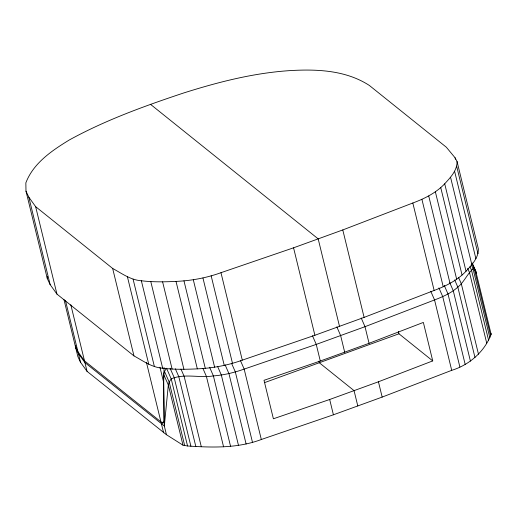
<?xml version="1.0" encoding="UTF-8"?>
<svg xmlns="http://www.w3.org/2000/svg" width="517" height="517" viewBox="0 0 517 517"><rect width="100%" height="100%" fill="white"/><g stroke="black" fill="none" stroke-linecap="round" stroke-linejoin="round"><path stroke-width="0.78" d="M63.934 299.446L75.327 346.19L77.951 351.767L84.491 360.86L162.506 423.106L163.96 420.56L163.566 382.031L164.096 367.561M25.986 191.141L28.829 197.177L35.634 206.651L112.648 268.446C121.805 273.422 130.594 280.02 141.354 280.757C152.858 282.172 164.464 281.946 176.019 281.403C191.342 280.712 206.535 277.92 220.972 272.692L293.566 247.811L342.79 229.936L412.824 203C424.522 198.664 435.999 192.944 444.704 183.8C450.372 177.538 457.254 170.558 457.054 161.491L455.057 157.743L446.339 147.222L369.325 85.428C345.931 70.267 317.36 69.019 290.367 70.583C253.834 72.897 218.2 82.035 183.432 93.054C144.405 106.063 105.442 120.112 69.304 139.971C51.946 150.589 33.392 163.062 25.85 182.869L25.986 191.141L47.306 278.598L50.143 284.634L56.954 294.108L133.968 355.903C143.119 360.879 151.914 367.477 162.674 368.214C174.177 369.629 185.784 369.403 197.339 368.86C212.661 368.162 227.855 365.377 242.292 360.149L314.885 335.268L364.11 317.386L434.144 290.457C445.841 286.121 457.319 280.401 466.024 271.257C471.691 264.995 478.574 258.009 478.374 248.948L457.054 161.491M187.555 445.984L182.999 445.189L166.455 434.719L164.322 425.976L163.637 374.34L164.503 371.426L166.513 368.246L171.198 378.877L187.555 445.984C212.228 447.638 237.82 448.394 261.324 439.502L333.407 414.796L382.166 397.088L451.709 370.34C469.371 364.924 484.494 351.657 491.15 334.337L490.976 333.316M369.054 343.301L423.358 322.421L432.735 360.898L378.438 381.779L329.678 399.492L273.396 418.783L264.013 380.305L320.301 361.015L369.054 343.301L365.008 326.686L361.215 318.02M264.659 382.586L398.969 333.801L432.735 360.898M162.506 423.106L164.749 422.292M75.715 345.699L75.753 347.941L78.377 353.518L84.917 362.611L164.322 425.976L168.322 384.965L169.188 382.057L171.198 378.877C184.395 373.209 199.504 378.192 213.398 375.917C223.926 375.096 234.227 372.628 244.166 369.099L316.249 344.4L365.008 326.686L434.551 299.944C442.843 296.764 451.147 293.133 457.829 287.122C464.111 282.108 467.051 274.133 473.055 268.866L474.263 268.782L475.646 270.734L476.293 273.092L474.729 269.551M75.753 347.941L77.886 356.685L80.51 362.262L87.05 371.355L166.455 434.719M150.453 104.292L318.181 238.873L339.501 326.33M472.208 262.933L475.646 270.734L491.15 334.337M473.171 266.003L474.108 268.129M472.079 263.825L474.263 268.782L490.627 335.888M471.181 264.614L473.055 268.866L489.825 337.672M469.953 266.707L471.517 270.255L488.584 340.276M175.341 368.802L178.779 376.596L195.853 446.617M170.074 368.24L174.139 377.449L190.909 446.261M164.503 371.426L169.188 382.057L184.698 445.667M163.637 374.34L168.322 384.965L182.999 445.189M467.639 268.304L469.533 272.633L486.697 343.036M458.482 277.312L461.319 283.814L478.483 354.216M454.669 279.897L457.829 287.122L474.987 357.525M449.796 282.799L453.267 290.741L470.431 361.144M444.232 285.365L448.019 294.031L465.184 364.433M438.933 287.917L442.72 296.584L459.878 366.986M430.764 291.271L434.551 299.944L451.709 370.34M336.838 326.873L340.625 335.539L344.677 352.155M312.462 335.727L316.249 344.4L320.301 361.015M240.379 360.433L244.166 369.099L261.324 439.502M231.538 363.257L235.332 371.923L252.49 442.326M225.16 364.944L228.947 373.61L246.111 444.013M217.541 366.333L221.328 374.999L238.492 445.402M209.611 367.244L213.398 375.917L230.563 446.313M202.935 368.472L206.406 376.415L223.57 446.817M180.976 369.086L184.136 376.311L201.294 446.714M455.057 157.743L455.438 159.307M456.66 166.222L477.979 253.673M454.598 171.269L475.918 258.726M450.553 177.266L471.866 264.717M444.704 183.8L466.024 271.257M440.736 187.555L462.056 275.012M435.366 191.82L456.685 279.277M428.722 195.982L450.042 283.439M421.898 199.271L443.218 286.728M412.824 203L434.144 290.457M398.394 331.462L398.969 333.801M342.79 229.936L364.11 317.386M378.438 381.779L382.166 397.088M357.79 405.942L354.055 390.639L319.293 362.74L318.911 361.183M293.566 247.811L314.885 335.268M329.678 399.492L333.407 414.796M220.972 272.692L242.292 360.149M211.162 275.826L232.482 363.283M202.948 278.004L224.268 365.454M193.306 279.755L214.626 367.212M183.962 280.834L205.281 368.291M176.019 281.403L197.339 368.86M162.609 281.868L183.923 369.319M150.796 281.629L172.116 369.086M141.354 280.757L162.674 368.214M159.96 367.232L163.566 382.031M133.089 279.18L154.409 366.631M127.415 276.763L148.734 364.22M146.414 362.294L161.039 422.286M161.466 424.03L163.598 432.781M112.648 268.446L133.968 355.903M70.816 304.765L84.491 360.86M84.917 362.611L87.05 371.355M65.42 300.345L77.951 351.767M78.377 353.518L80.51 362.262M35.634 206.651L56.954 294.108M28.829 197.177L50.143 284.634M47.267 276.343L47.306 278.598"/></g></svg>
